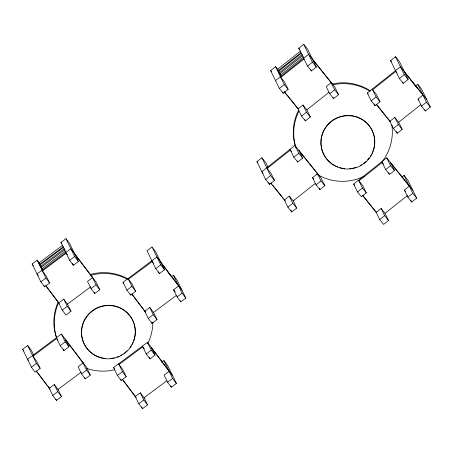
<?xml version="1.0" encoding="UTF-8"?>
<svg xmlns="http://www.w3.org/2000/svg" width="453" height="453" viewBox="0 0 453 453"><rect width="100%" height="100%" fill="white"/><g stroke="black" fill="none" stroke-linecap="round" stroke-linejoin="round"><path stroke-width="0.68" d="M304.025 58.969L280.786 77.395L284.671 82.225L288.165 89.383L283.233 93.29L279.348 88.46L270.622 70.566L275.554 66.659L278.572 70.419M298.793 48.233L303.72 44.326L307.604 49.156L316.336 67.05L311.404 70.957L307.519 66.127L298.793 48.233L299.654 49.309M277.429 69.388L279.235 72.197L277.429 69.388L300.667 50.963M278.125 70.815L300.815 52.831M279.518 72.769L280.214 74.201L278.408 71.387L301.647 52.967M279.105 72.82L302.344 54.394M281.03 76.178L279.592 73.822L302.83 55.396M280.288 75.255L303.533 56.829M275.509 80.589L308.606 54.343L334.693 86.795L338.533 94.666L333.606 98.578L329.722 93.743L326.228 86.585L331.16 82.678L312.842 59.892M279.348 88.46L284.28 84.552L275.554 66.659M307.519 66.127L312.451 62.22L303.72 44.326M297.712 108.205L301.551 116.076L305.435 120.911L310.367 116.999L306.874 109.841L302.989 105.011L298.057 108.918L284.105 91.557M306.874 109.841L329.008 92.293M301.551 116.076L306.477 112.168L302.989 105.011M329.722 93.743L334.648 89.836L330.809 81.959M291.653 151.664L290.356 150.051L267.117 168.476L271.002 173.306L274.49 180.464L269.563 184.377L265.679 179.541L256.953 161.647L261.879 157.74L265.764 162.57L267.904 166.959M390.605 60.628L395.537 56.721L399.421 61.551L408.147 79.445L403.221 83.358L399.336 78.522L390.605 60.628L391.471 61.704M299.173 150.974L317.485 173.759L312.559 177.667L316.047 184.824L319.931 189.66L324.863 185.753L321.024 177.876L294.937 145.43L261.84 171.67L263.131 173.278M397.139 72.978L395.843 71.364L372.604 89.79L376.488 94.62L379.982 101.778L375.05 105.691L371.166 100.855L367.326 92.984L400.424 66.744L426.511 99.19M265.679 179.541L270.605 175.634L261.879 157.74M298.821 150.26L302.661 158.131L297.734 162.044L293.844 157.208L298.776 153.301L294.937 145.43M371.166 100.855L376.092 96.948L372.253 89.071M399.336 78.522L404.263 74.615L395.537 56.721M415.548 86.076L417.74 84.337L421.624 89.173L430.35 107.067L425.418 110.974L421.533 106.138L418.045 98.981L422.972 95.073L404.659 72.287M285.333 200.894L284.037 199.286L287.876 207.157L291.766 211.993L296.692 208.08L293.204 200.922L289.32 196.092L284.388 200L270.871 183.182M389.523 120.6L393.368 128.471L397.253 133.307L402.179 129.394L398.691 122.236L394.806 117.406L389.874 121.313L376.358 104.496M293.204 200.922L315.333 183.38M287.876 207.157L292.808 203.25L289.32 196.092M316.047 184.824L320.979 180.917L317.14 173.046M398.691 122.236L420.82 104.694M393.368 128.471L398.295 124.564L394.806 117.406M421.533 106.138L426.466 102.231L417.74 84.337M383.465 164.06L382.173 162.446L358.929 180.872L362.819 185.707L366.307 192.865L361.381 196.772L357.491 191.936L353.651 184.065L386.754 157.825L412.836 190.271M357.491 191.936L362.423 188.029L358.583 180.158M390.639 162.655L394.478 170.532L389.546 174.439L385.662 169.603L390.594 165.696L386.754 157.825M401.873 177.157L404.065 175.419L407.949 180.254L416.681 198.148L411.749 202.055L407.864 197.219L404.37 190.062L409.302 186.155L390.984 163.374M375.854 211.681L379.693 219.552L383.578 224.388L388.51 220.481L385.016 213.323L381.132 208.488L376.205 212.395L362.683 195.583M385.016 213.323L407.706 195.334M379.693 219.552L384.625 215.645L381.132 208.488M407.864 197.219L412.791 193.312L404.065 175.419M66.178 253.176L42.401 270.911L46.138 275.86L49.626 283.017L44.587 286.777L40.849 281.828L32.123 263.935L37.163 260.175L39.654 263.47M60.94 242.44L65.985 238.674L69.722 243.623L78.448 261.517L73.403 265.282L69.671 260.333L60.94 242.44L61.772 243.538M40.396 265.316L38.986 262.944L62.763 245.209M39.688 264.376L63.465 246.642M41.376 267.321L39.966 264.948L63.743 247.213M40.662 266.381L64.439 248.646M42.22 268.793L42.916 270.226L41.149 267.383L64.932 249.648M41.852 268.81L65.628 251.075M40.849 281.828L45.895 278.068L37.163 260.175M69.671 260.333L74.711 256.568L65.985 238.674M58.358 302.23L62.197 310.101L65.934 315.05L70.979 311.285L67.486 304.127L63.748 299.184L58.709 302.944L45.708 285.73M67.486 304.127L90.696 286.817M62.197 310.101L67.242 306.341L63.748 299.184M38.256 275.605L37.01 273.957L70.872 248.697L95.957 281.919L99.796 289.79L94.756 293.55L91.019 288.606L96.064 284.841L92.219 276.97M152.032 246.987L146.987 250.747L155.713 268.64L159.45 273.589L164.496 269.824L155.77 251.93L152.032 246.987L160.758 264.88L164.496 269.824M57.95 340.141L56.704 338.493L32.927 356.228L36.665 361.177L40.158 368.334L35.113 372.094L31.376 367.145L22.65 349.252L27.695 345.492L31.427 350.441L33.873 355.452M153.471 263.131L152.225 261.483L128.448 279.218L132.185 284.167L135.674 291.324L130.628 295.084L126.897 290.141L123.057 282.264L156.919 257.004L182.004 290.226M65.487 339.676L83.097 363L78.058 366.766L81.546 373.923L85.283 378.872L90.328 375.107L86.489 367.236L61.404 334.014L27.537 359.274L28.369 360.373M126.897 290.141L131.936 286.375L128.097 278.504M155.713 268.64L160.758 264.88M31.376 367.145L36.421 363.385L27.695 345.492M65.136 338.963L68.975 346.834L63.935 350.599L60.198 345.65L65.243 341.89L61.404 334.014M171.698 276.511L173.38 275.26L177.117 280.203L185.843 298.097L180.798 301.862L177.066 296.913L173.573 289.756L178.618 285.996L161.002 262.666M144.405 310.537L148.244 318.408L151.981 323.357L157.021 319.597L153.533 312.44L149.796 307.491L144.75 311.251L131.755 294.037M48.884 387.547L52.724 395.418L56.461 400.367L61.506 396.607L58.012 389.45L54.281 384.501L49.235 388.261L36.234 371.047M153.533 312.44L176.177 295.549M148.244 318.408L153.29 314.648L149.796 307.491M177.066 296.913L182.106 293.153L173.38 275.26M58.012 389.45L81.229 372.134M52.724 395.418L57.769 391.658L54.281 384.501M81.546 373.923L86.591 370.158L82.752 362.287M144.416 349.003L142.752 346.8L118.975 364.535L122.712 369.484L126.206 376.641L121.161 380.401L117.423 375.458L113.584 367.581L147.446 342.321L172.531 375.543M117.423 375.458L122.469 371.692L118.629 363.821M151.183 347.27L155.022 355.146L149.983 358.906L146.245 353.957L151.291 350.197L147.446 342.321M161.67 362.247L163.912 360.577L167.644 365.52L176.376 383.414L171.33 387.179L167.593 382.23L164.105 375.073L169.145 371.313L151.534 347.989M134.932 395.854L138.771 403.725L142.508 408.674L147.553 404.914L144.06 397.757L140.328 392.808L135.283 396.568L122.282 379.354M144.06 397.757L166.704 380.865M138.771 403.725L143.816 399.965L140.328 392.808M167.593 382.23L172.638 378.47L163.912 360.577M410.622 80.028L411.494 81.115M412.366 82.197L415.854 86.54M404.263 74.615L408.147 79.445M426.466 102.231L430.35 107.067M418.045 98.981L418.906 100.056M376.092 96.948L379.982 101.778M398.295 124.564L402.179 129.394M367.326 92.984L368.187 94.054M376.443 104.326L386.035 116.257M386.907 117.344L390.39 121.67M312.451 62.22L316.336 67.05M334.648 89.836L338.533 94.666M390.594 165.696L394.478 170.532M412.791 193.312L416.681 198.148M404.37 190.062L405.667 191.676M278.408 71.387L279.144 72.31M279.592 73.822L281.166 76.161M284.28 84.552L288.165 89.383M306.477 112.168L310.367 116.999M270.622 70.566L271.483 71.642M362.423 188.029L366.307 192.865M384.625 215.645L388.51 220.481M284.626 91.931L285.934 93.556M286.806 94.643L297.276 107.661M353.651 184.065L354.518 185.135M362.774 195.407L376.715 212.757M298.776 153.301L302.661 158.131M320.979 180.917L324.863 185.753M312.559 177.667L313.85 179.28M270.605 175.634L274.49 180.464M292.808 203.25L296.692 208.08M256.953 161.647L257.814 162.723M270.956 183.012L271.828 184.094M272.7 185.181L283.165 198.199M162.423 264.829L165.356 268.72M167.876 272.049L171.228 276.494M182.106 293.153L185.843 298.097M173.573 289.756L175.232 291.953M131.936 286.375L135.674 291.324M153.29 314.648L157.021 319.597M123.057 282.264L123.884 283.363M132.242 294.433L145.651 312.185M151.291 350.197L155.022 355.146M172.638 378.47L176.376 383.414M74.96 254.359L92.571 277.683L87.525 281.449L91.019 288.606M74.711 256.568L78.448 261.517M96.064 284.841L99.796 289.79M66.591 253.725L67.423 254.824M122.469 371.692L126.206 376.641M143.816 399.965L147.553 404.914M38.986 262.944L40.057 264.359M39.966 264.948L41.5 267.315M41.149 267.383L41.863 268.323M113.584 367.581L114.416 368.68M122.35 379.195L136.177 397.502M45.895 278.068L49.626 283.017M67.242 306.341L70.979 311.285M32.123 263.935L33.369 265.588M46.195 286.126L59.19 303.329M65.243 341.89L68.975 346.834M86.591 370.158L90.328 375.107M36.421 363.385L40.158 368.334M57.769 391.658L61.506 396.607M22.65 349.252L23.896 350.905M36.727 371.443L47.208 385.327M48.046 386.437L50.13 389.195M416.466 86.733L417.162 88.165M424.84 109.779L425.418 110.974M402.638 82.163L403.221 83.358M396.364 131.489L397.253 133.307M374.178 103.901L375.05 105.691M410.877 200.266L411.749 202.055M388.674 172.65L389.257 173.839M381.822 161.732L385.662 169.603M333.023 97.384L333.606 98.578M310.82 69.768L311.404 70.957M304.846 119.7L305.435 120.911M282.655 92.101L283.233 93.29M319.354 188.465L319.931 189.66M297.151 160.849L297.734 162.044M290.005 149.337L293.844 157.208M290.877 210.175L291.766 211.993M268.691 182.587L269.563 184.377M180.22 300.667L180.798 301.862M158.578 271.8L159.45 273.589M151.387 322.145L151.981 323.357M130.051 293.895L130.628 295.084M170.747 385.984L171.33 387.179M149.105 357.117L149.983 358.906M142.406 346.086L146.245 353.957M94.173 292.361L94.756 293.55M72.531 263.493L73.403 265.282M141.625 406.856L142.508 408.674M120.577 379.212L121.161 380.401M44.003 285.583L44.587 286.777M84.7 377.677L85.283 378.872M63.352 349.405L63.935 350.599M56.359 337.779L60.198 345.65M55.872 399.155L56.461 400.367M372.762 131.908A26.982 26.557 -26 0 1 372.762 151.653M372.496 152.293A26.982 26.557 -26 0 1 371.907 153.567M371.245 154.818A26.982 26.557 -26 0 1 370.52 156.03M369.331 157.763A26.982 26.557 -26 0 1 367.53 159.926M366.03 161.432A26.982 26.557 -26 0 1 363.306 163.646M361.528 164.813A26.982 26.557 -26 0 1 360.294 165.509M356.426 167.202A26.982 26.557 -26 0 1 349.54 168.646M344.614 168.578A26.982 26.557 -26 0 1 339.79 167.621M337.808 166.953A26.982 26.557 -26 0 1 328.51 123.743A26.982 26.557 -26 0 1 372.496 131.274M391.834 124.881A49.468 48.686 -26 0 1 382.536 161.223M364.331 176.262A49.468 48.686 -26 0 1 316.868 174.207M295.973 147.689A49.468 48.686 -26 0 1 298.884 111.262M333.289 84.739A49.468 48.686 -26 0 1 369.761 91.121M295.554 146.834A49.468 48.686 -26 0 1 298.465 110.407M332.208 84.026A49.468 48.686 -26 0 1 370.475 90.996M105.17 358.408A26.982 26.557 -26 0 1 81.953 327.043A26.982 26.557 -26 0 1 115.645 306.194A26.982 26.557 -26 0 1 133.573 340.832M133.052 342.123A26.982 26.557 -26 0 1 131.806 344.642M131.081 345.854A26.982 26.557 -26 0 1 129.886 347.587M127.1 350.769A26.982 26.557 -26 0 1 125.532 352.191M124.988 352.632A26.982 26.557 -26 0 1 123.867 353.476M122.089 354.637A26.982 26.557 -26 0 1 120.849 355.339M118.952 356.262A26.982 26.557 -26 0 1 116.987 357.032M114.264 357.825A26.982 26.557 -26 0 1 110.804 358.408M152.899 322.083A49.468 48.686 -26 0 1 147.729 343.544M114.649 369.767A49.468 48.686 -26 0 1 86.563 368.357M56.529 337.519A49.468 48.686 -26 0 1 58.567 302.927M90.532 275.39A49.468 48.686 -26 0 1 127.389 279.252M56.563 338.006A49.468 48.686 -26 0 1 58.148 302.072M90.113 274.529A49.468 48.686 -26 0 1 128.159 279.048M344.75 168.867A26.982 26.557 -26 0 0 372.632 131.557A26.982 26.557 -26 0 0 326.364 126.704A26.982 26.557 -26 0 0 344.75 168.867M105.311 358.691A26.982 26.557 -26 0 0 133.193 321.387A26.982 26.557 -26 0 0 86.925 316.534A26.982 26.557 -26 0 0 105.311 358.691"/></g></svg>
